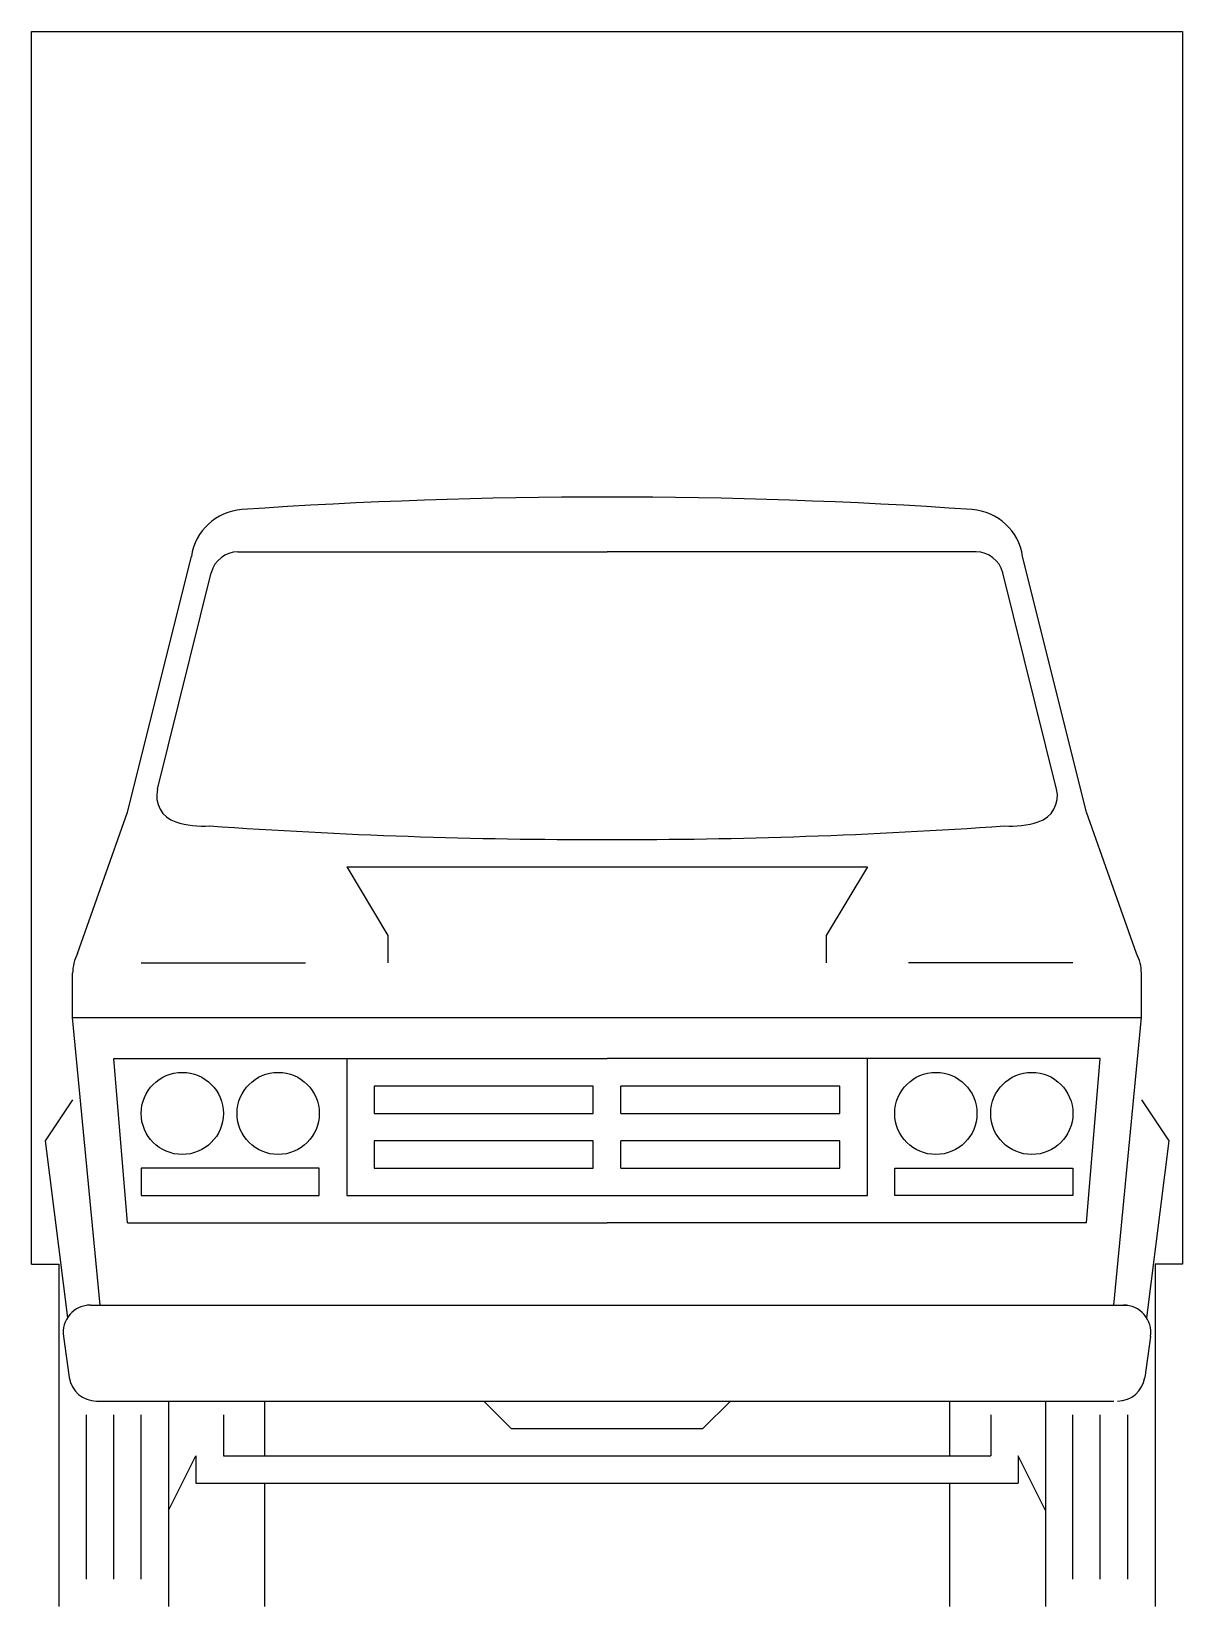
# Model space of a CAD drawing. Header units: millimetres. Extents: x -3076.46 to -3074.78, y 1895.02 to 1897.32.
import ezdxf

# ---------------------------------------------------------------- set-up
doc = ezdxf.new("R2010")
doc.units = ezdxf.units.MM
doc.header["$LTSCALE"] = 10
doc.layers.add('Veículos', color=2, linetype='Continuous')

msp = doc.modelspace()

# ---------------------------------------------------------------- linework, layer by layer
at = {"layer": 'Veículos'}
for p, q in [((-3076.4589, 1897.3191), (-3074.7789, 1897.3191)), ((-3076.4589, 1895.5191), (-3076.4589, 1897.3191)), ((-3074.7789, 1897.3191), (-3074.7789, 1895.5191)), ((-3076.1577, 1896.5591), (-3075.6189, 1896.5591)), ((-3075.0802, 1896.5591), (-3075.6189, 1896.5591)), ((-3076.3189, 1896.1791), (-3076.2256, 1896.5524)), ((-3074.9189, 1896.1791), (-3075.0123, 1896.5524)), ((-3076.2752, 1896.2126), (-3076.1965, 1896.5287)), ((-3074.9627, 1896.2126), (-3075.0414, 1896.5287)), ((-3076.3916, 1895.9725), (-3076.3189, 1896.1791)), ((-3074.8463, 1895.9725), (-3074.9189, 1896.1791)), ((-3075.9989, 1896.0991), (-3075.2389, 1896.0991)), ((-3075.9989, 1896.0991), (-3075.9389, 1895.9991)), ((-3075.2389, 1896.0991), (-3075.2989, 1895.9991)), ((-3075.9389, 1895.9991), (-3075.9389, 1895.9591)), ((-3075.2989, 1895.9991), (-3075.2989, 1895.9591)), ((-3076.2989, 1895.9591), (-3076.0589, 1895.9591)), ((-3074.9389, 1895.9591), (-3075.1789, 1895.9591)), ((-3076.3989, 1895.8791), (-3076.3989, 1895.9438)), ((-3074.8389, 1895.8791), (-3074.8389, 1895.9438)), ((-3076.3989, 1895.8791), (-3074.8389, 1895.8791)), ((-3076.3589, 1895.4591), (-3076.3989, 1895.8791)), ((-3074.8789, 1895.4591), (-3074.8389, 1895.8791)), ((-3076.3389, 1895.8191), (-3075.6189, 1895.8191)), ((-3076.3189, 1895.5791), (-3076.3389, 1895.8191)), ((-3075.9989, 1895.8191), (-3075.9989, 1895.6191)), ((-3074.8989, 1895.8191), (-3075.6189, 1895.8191)), ((-3075.2389, 1895.6191), (-3075.2389, 1895.8191)), ((-3074.9189, 1895.5791), (-3074.8989, 1895.8191)), ((-3075.6389, 1895.7791), (-3075.9589, 1895.7791)), ((-3075.9589, 1895.7791), (-3075.9589, 1895.7391)), ((-3075.6389, 1895.7391), (-3075.6389, 1895.7791)), ((-3075.5989, 1895.7391), (-3075.5989, 1895.7791)), ((-3075.2789, 1895.7791), (-3075.5989, 1895.7791)), ((-3075.2789, 1895.7391), (-3075.2789, 1895.7791)), ((-3076.3989, 1895.7591), (-3076.4389, 1895.6991)), ((-3074.8389, 1895.7591), (-3074.7989, 1895.6991)), ((-3075.9589, 1895.7391), (-3075.6389, 1895.7391)), ((-3075.5989, 1895.7391), (-3075.2789, 1895.7391)), ((-3076.4389, 1895.6991), (-3076.4066, 1895.4405)), ((-3075.6389, 1895.6991), (-3075.9589, 1895.6991)), ((-3075.9589, 1895.6991), (-3075.9589, 1895.6591)), ((-3075.6389, 1895.6591), (-3075.6389, 1895.6991)), ((-3075.5989, 1895.6591), (-3075.5989, 1895.6991)), ((-3075.2789, 1895.6991), (-3075.5989, 1895.6991)), ((-3075.2789, 1895.6591), (-3075.2789, 1895.6991)), ((-3074.7989, 1895.6991), (-3074.8313, 1895.4405)), ((-3076.0389, 1895.6591), (-3076.2989, 1895.6591)), ((-3076.2989, 1895.6591), (-3076.2989, 1895.6191)), ((-3076.0389, 1895.6191), (-3076.0389, 1895.6591)), ((-3075.9589, 1895.6591), (-3075.6389, 1895.6591)), ((-3075.5989, 1895.6591), (-3075.2789, 1895.6591)), ((-3075.1989, 1895.6591), (-3074.9389, 1895.6591)), ((-3075.1989, 1895.6191), (-3075.1989, 1895.6591)), ((-3074.9389, 1895.6591), (-3074.9389, 1895.6191)), ((-3076.2989, 1895.6191), (-3076.0389, 1895.6191)), ((-3075.9989, 1895.6191), (-3075.2389, 1895.6191)), ((-3074.9389, 1895.6191), (-3075.1989, 1895.6191)), ((-3076.3189, 1895.5791), (-3075.6189, 1895.5791)), ((-3074.9189, 1895.5791), (-3075.6189, 1895.5791)), ((-3076.4589, 1895.5191), (-3076.4189, 1895.5191)), ((-3076.4189, 1895.5191), (-3076.4189, 1895.0191)), ((-3074.7789, 1895.5191), (-3074.8189, 1895.5191)), ((-3074.8189, 1895.5191), (-3074.8189, 1895.0191)), ((-3076.3728, 1895.4591), (-3074.8589, 1895.4591)), ((-3076.4124, 1895.4134), (-3076.4038, 1895.3534)), ((-3074.8255, 1895.4134), (-3074.834, 1895.3534)), ((-3076.3642, 1895.3191), (-3074.8789, 1895.3191)), ((-3076.2589, 1895.3191), (-3076.2589, 1895.0191)), ((-3076.1189, 1895.3191), (-3076.1189, 1895.2391)), ((-3075.7989, 1895.3191), (-3075.7589, 1895.2791)), ((-3075.4389, 1895.3191), (-3075.4789, 1895.2791)), ((-3075.1189, 1895.3191), (-3075.1189, 1895.2391)), ((-3074.9789, 1895.3191), (-3074.9789, 1895.0191)), ((-3076.3789, 1895.0591), (-3076.3789, 1895.2991)), ((-3076.3389, 1895.0591), (-3076.3389, 1895.2991)), ((-3076.2989, 1895.0591), (-3076.2989, 1895.2991)), ((-3076.1789, 1895.2991), (-3076.1789, 1895.2391)), ((-3075.0589, 1895.2991), (-3075.0589, 1895.2391)), ((-3074.9389, 1895.0591), (-3074.9389, 1895.2991)), ((-3074.8989, 1895.0591), (-3074.8989, 1895.2991)), ((-3074.8589, 1895.0591), (-3074.8589, 1895.2991)), ((-3075.7589, 1895.2791), (-3075.4789, 1895.2791)), ((-3076.2589, 1895.1591), (-3076.2189, 1895.2391)), ((-3076.2189, 1895.2391), (-3076.2189, 1895.1991)), ((-3076.1789, 1895.2391), (-3075.0589, 1895.2391)), ((-3074.9789, 1895.1591), (-3075.0189, 1895.2391)), ((-3075.0189, 1895.2391), (-3075.0189, 1895.1991)), ((-3076.2189, 1895.1991), (-3075.0189, 1895.1991)), ((-3076.1189, 1895.1991), (-3076.1189, 1895.0191)), ((-3075.1189, 1895.1991), (-3075.1189, 1895.0191))]:
    msp.add_line(p, q, dxfattribs=at)
for centre in [(-3076.2389, 1895.7391), (-3076.0989, 1895.7391), (-3075.1389, 1895.7391), (-3074.9989, 1895.7391)]:
    msp.add_circle(centre, 0.06, dxfattribs=at)
for centre, radius, start, end in [((-3075.6189, 1888.7891), 7.85, 86.10751, 93.89249), ((-3076.1464, 1896.5411), 0.08, 93.8925, 171.8699), ((-3075.0915, 1896.5411), 0.08, 8.1301, 86.1075), ((-3076.1577, 1896.5191), 0.04, 90, 166.0222), ((-3075.0802, 1896.5191), 0.04, 13.9778, 90), ((-3076.2363, 1896.2029), 0.04, 166.0222, 252.3459), ((-3075.0015, 1896.2029), 0.04, 287.6541, 13.9778), ((-3076.2089, 1896.2891), 0.1304, 252.3459, 274.3987), ((-3075.6389, 1903.9891), 7.85, 265.90918, 270.14598), ((-3075.5989, 1903.9891), 7.85, 269.85402, 274.09082), ((-3075.0289, 1896.2891), 0.1304, 265.6013, 287.6541), ((-3076.3389, 1895.9438), 0.06, 151.3895, 180), ((-3074.8989, 1895.9438), 0.06, 0, 28.6105), ((-3076.3728, 1895.4191), 0.04, 90, 188.1301), ((-3074.8651, 1895.4191), 0.04, 351.8699, 90), ((-3076.3642, 1895.3591), 0.04, 188.1301, 270), ((-3074.8736, 1895.3591), 0.04, 270, 351.8699)]:
    msp.add_arc(centre, radius, start, end, dxfattribs=at)

doc.saveas('drawing.dxf')
